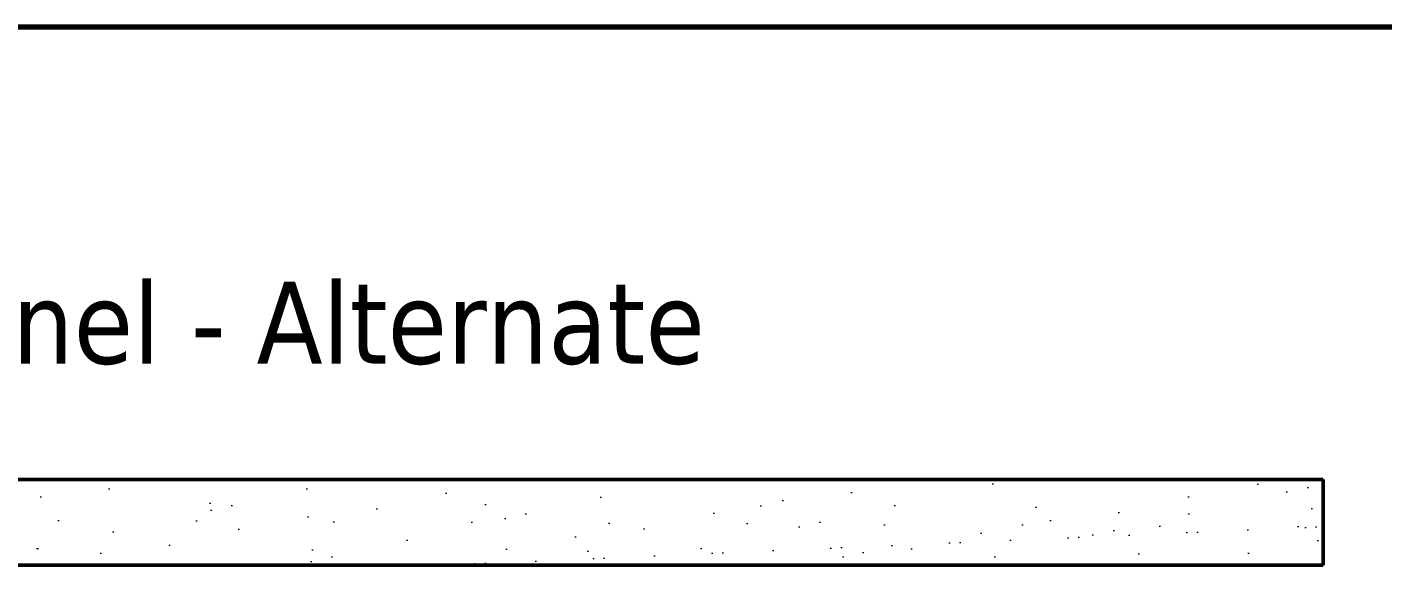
# Model space of a CAD drawing. Header units: inches. Extents: x 0.6 to 33.4, y 0.6 to 21.4.
# Drawn here: x 5.93 to 13.87, y 18.25 to 21.4 of the extents above; entities that cross this region are included whole.
import ezdxf

# ---------------------------------------------------------------- set-up
doc = ezdxf.new("R2010")
doc.units = ezdxf.units.IN
doc.header["$LTSCALE"] = 2
doc.header["$MEASUREMENT"] = 0
for name, color, linetype, lineweight in [('Border (ANSI)', 7, 'Continuous', 70), ('Hatch (ANSI)', 7, 'Continuous', 18), ('Symbol (ANSI)', 7, 'Continuous', 25), ('Visible (ANSI)', 7, 'Continuous', 50)]:
    doc.layers.add(name, color=color, linetype=linetype, lineweight=lineweight)
doc.styles.add('Note Text (ANSI)', font='tahoma.ttf')
doc.dimstyles.new('Default (ANSI)$7', dxfattribs={"dimscale": 2, "dimtxt": 0.12, "dimasz": 0.098425, "dimexe": 0.125, "dimexo": 0.0625, "dimgap": 0.031496, "dimtad": 0, "dimtih": 1, "dimtoh": 1, "dimrnd": 1e-08, "dimzin": 4, "dimdsep": 46, "dimtxsty": 'Note Text (ANSI)', "dimcen": 0.09, "dimdle": 0.393701, "dimclrd": 256, "dimclre": 256, "dimclrt": 256, "dimadec": 0, "dimazin": 1, "dimtfac": 1, "dimtofl": 0, "dimtmove": 0, "dimatfit": 3, "dimfxl": 0, "dimtolj": 1, "dimtzin": 4, "dimlwd": -1, "dimlwe": -1, "dimarcsym": 0})

# ---------------------------------------------------------------- blocks, each defined once
blk = doc.blocks.new('Borders ATAS A Border')
at = {"layer": 'Border (ANSI)'}
blk.add_line((16.7, 10.7), (0.3, 10.7), dxfattribs=at)

msp = doc.modelspace()

# ---------------------------------------------------------------- hatches: boundary and pattern name
at = {"layer": 'Hatch (ANSI)', "true_color": 0x804000}
h = msp.add_hatch(dxfattribs=at)
h.set_pattern_fill('AR-SAND', color=36, scale=0.25, angle=45, style=0)
h.paths.add_polyline_path([(1.25303, 18.25166), (1.25303, 18.75166), (13.51762, 18.75166), (13.51762, 18.25166)])

# ---------------------------------------------------------------- linework, layer by layer
at = {"layer": 'Visible (ANSI)', "color": 36, "true_color": 0x804000}
for p, q in [((1.25303, 18.75166), (13.51762, 18.75166)), ((13.51762, 18.75166), (13.51762, 18.25166)), ((13.51762, 18.25166), (1.25303, 18.25166))]:
    msp.add_line(p, q, dxfattribs=at)

# ---------------------------------------------------------------- block references
at = {"xscale": 2, "yscale": 2, "zscale": 2}
msp.add_blockref('Borders ATAS A Border', (0, 0), dxfattribs=at)

# ---------------------------------------------------------------- texts
at = {"layer": 'Symbol (ANSI)', "insert": (2.08647, 19.91017), "char_height": 0.48, "width": 8.0020747, "attachment_point": 1, "style": 'Note Text (ANSI)'}
msp.add_mtext('{\\fTahoma|b0|i0;\\H0.4800;Horizontal Panel - Alternate}', dxfattribs=at)

# ---------------------------------------------------------------- leaders
at = {"layer": 'Symbol (ANSI)', "annotation_type": 0, "has_hookline": 1, "hookline_direction": 0, "text_width": 1.98995}
msp.add_leader([(3.41674, 18.25166), (15.4623, 6.14311), (15.65915, 6.14311)], dimstyle='Default (ANSI)$7', override={"dimtad": 0}, dxfattribs=at)

doc.saveas('drawing.dxf')
